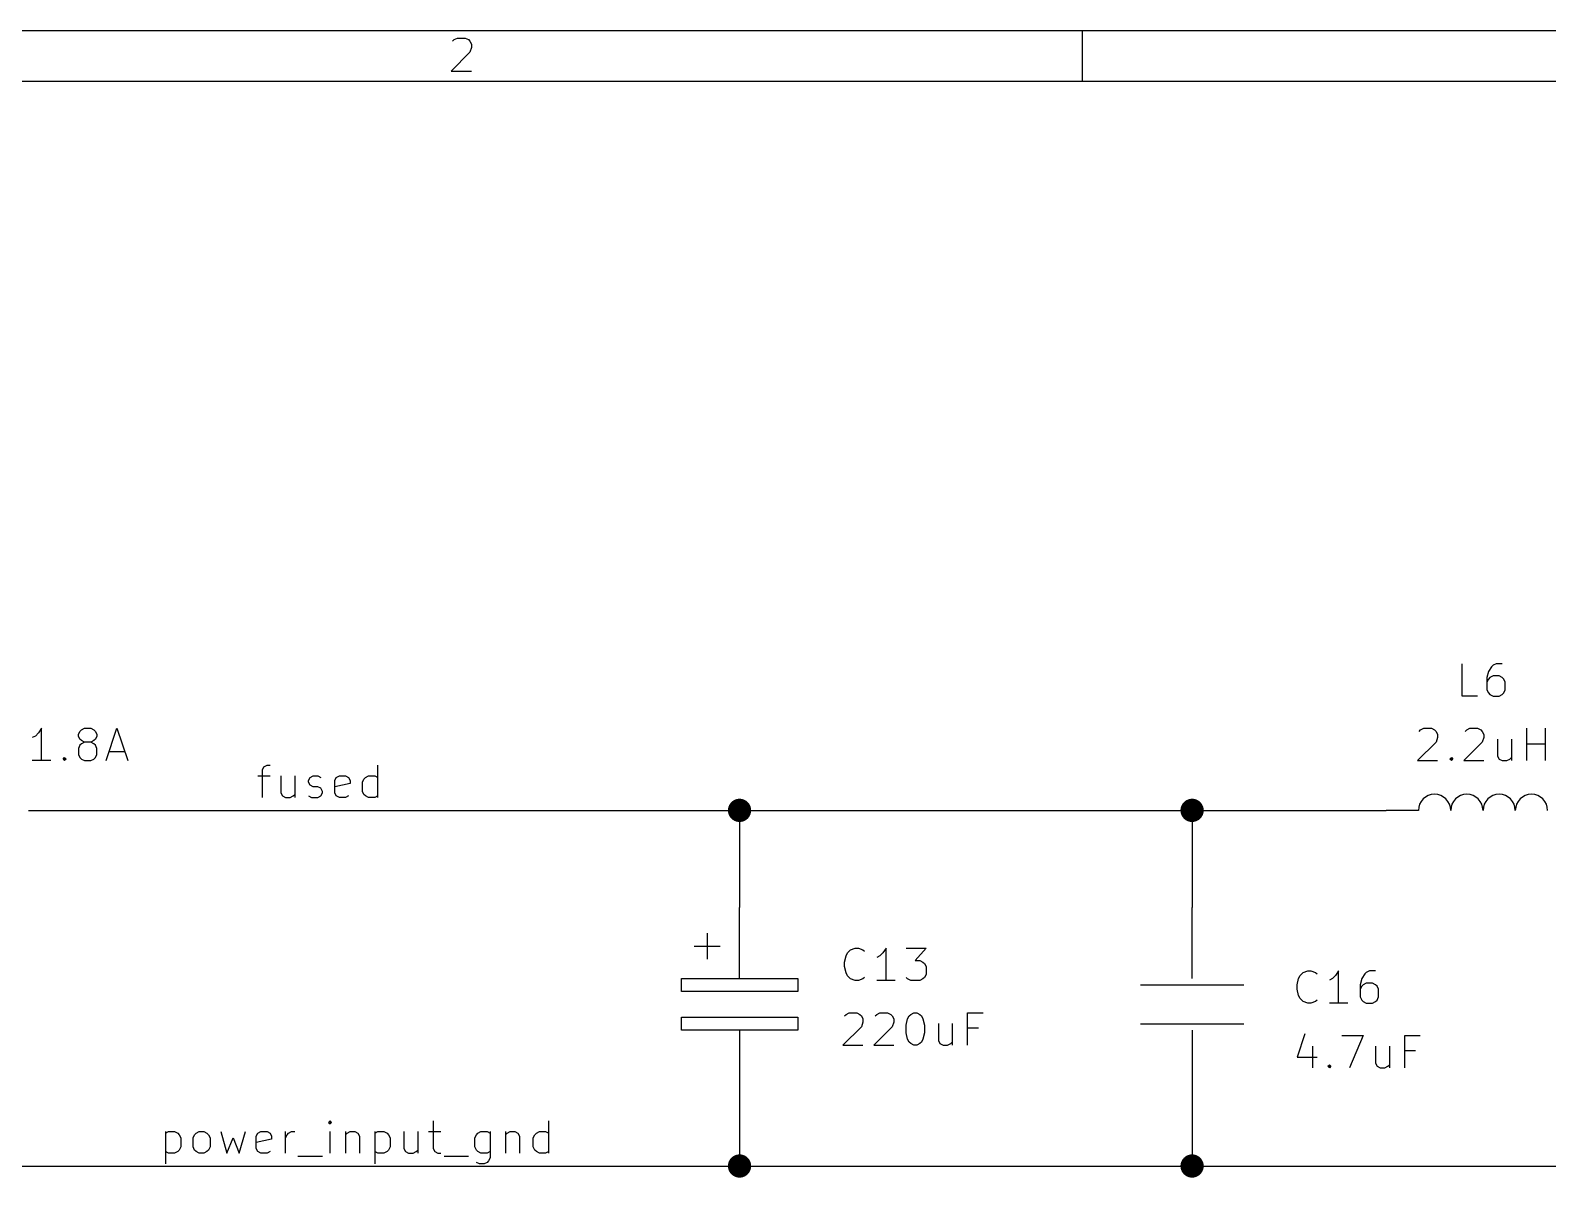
# Model space of a CAD drawing. Extents: x 0.4 to 11.3, y -7.9 to -0.4.
# Drawn here: x 2.703 to 5.05, y -2.168 to -0.394 of the extents above; entities that cross this region are included whole.
import ezdxf

# ---------------------------------------------------------------- set-up
doc = ezdxf.new("R2010")
doc.units = 0
doc.header["$MEASUREMENT"] = 0
for name, color, linetype in [('CYAN2', 4, 'CONTINUOUS'), ('GRAY1', 251, 'CONTINUOUS'), ('GREEN3', 91, 'CONTINUOUS'), ('RED2', 1, 'CONTINUOUS')]:
    doc.layers.add(name, color=color, linetype=linetype)

msp = doc.modelspace()

# ---------------------------------------------------------------- linework, layer by layer
at = {"layer": 'CYAN2', "linetype": 'CONTINUOUS'}
for p, q in [((4.91785, -1.42313), (4.91785, -1.37313)), ((4.96309, -1.37789), (4.95833, -1.38504)), ((4.96548, -1.37551), (4.96309, -1.37789)), ((4.97024, -1.37313), (4.96548, -1.37551)), ((4.97976, -1.37313), (4.97024, -1.37313)), ((4.95833, -1.38504), (4.95595, -1.39456)), ((4.95595, -1.39456), (4.95595, -1.41361)), ((4.95833, -1.39694), (4.95595, -1.4017)), ((4.96071, -1.39456), (4.95833, -1.39694)), ((4.96548, -1.39218), (4.96071, -1.39456)), ((4.975, -1.39218), (4.96548, -1.39218)), ((4.97976, -1.39456), (4.975, -1.39218)), ((4.98214, -1.39694), (4.97976, -1.39456)), ((4.98452, -1.4017), (4.98214, -1.39694)), ((4.98452, -1.41361), (4.98452, -1.4017)), ((4.94167, -1.42313), (4.91785, -1.42313)), ((4.95595, -1.41361), (4.95833, -1.41837)), ((4.95833, -1.41837), (4.96071, -1.42075)), ((4.96071, -1.42075), (4.96548, -1.42313)), ((4.96548, -1.42313), (4.975, -1.42313)), ((4.975, -1.42313), (4.97976, -1.42075)), ((4.97976, -1.42075), (4.98214, -1.41837)), ((4.98214, -1.41837), (4.98452, -1.41361)), ((2.72023, -1.47313), (2.71547, -1.48028)), ((2.72023, -1.52313), (2.72023, -1.47313)), ((2.77738, -1.48265), (2.77976, -1.47789)), ((2.77976, -1.47789), (2.78214, -1.47551)), ((2.78214, -1.47551), (2.7869, -1.47313)), ((2.7869, -1.47313), (2.79643, -1.47313)), ((2.79643, -1.47313), (2.80119, -1.47551)), ((2.80119, -1.47551), (2.80357, -1.47789)), ((2.80357, -1.47789), (2.80595, -1.48265)), ((2.82023, -1.52313), (2.8369, -1.47313)), ((2.8369, -1.47313), (2.85357, -1.52313)), ((4.85119, -1.47789), (4.85357, -1.47551)), ((4.85357, -1.47551), (4.85833, -1.47313)), ((4.85833, -1.47313), (4.87024, -1.47313)), ((4.87024, -1.47313), (4.875, -1.47551)), ((4.875, -1.47551), (4.87738, -1.47789)), ((4.87738, -1.47789), (4.87976, -1.48265)), ((4.92262, -1.47789), (4.925, -1.47551)), ((4.925, -1.47551), (4.92976, -1.47313)), ((4.92976, -1.47313), (4.94167, -1.47313)), ((4.94167, -1.47313), (4.94643, -1.47551)), ((4.94643, -1.47551), (4.94881, -1.47789)), ((4.94881, -1.47789), (4.95119, -1.48265)), ((5.01785, -1.52313), (5.01785, -1.47313)), ((5.04642, -1.52313), (5.04642, -1.47313)), ((2.71071, -1.48504), (2.70595, -1.48742)), ((2.71547, -1.48028), (2.71071, -1.48504)), ((2.77738, -1.48504), (2.77738, -1.48265)), ((2.77976, -1.4898), (2.77738, -1.48504)), ((2.77976, -1.49932), (2.77738, -1.50408)), ((2.78214, -1.49218), (2.77976, -1.4898)), ((2.78214, -1.49694), (2.77976, -1.49932)), ((2.7869, -1.49456), (2.78214, -1.49218)), ((2.7869, -1.49456), (2.78214, -1.49694)), ((2.79643, -1.49456), (2.7869, -1.49456)), ((2.80119, -1.49218), (2.79643, -1.49456)), ((2.80119, -1.49694), (2.79643, -1.49456)), ((2.80357, -1.4898), (2.80119, -1.49218)), ((2.80357, -1.49932), (2.80119, -1.49694)), ((2.80595, -1.48504), (2.80357, -1.4898)), ((2.80595, -1.50408), (2.80357, -1.49932)), ((2.80595, -1.48265), (2.80595, -1.48504)), ((4.87738, -1.49456), (4.84881, -1.52313)), ((4.87976, -1.48742), (4.87738, -1.49456)), ((4.87976, -1.48265), (4.87976, -1.48742)), ((4.94881, -1.49456), (4.92024, -1.52313)), ((4.95119, -1.48742), (4.94881, -1.49456)), ((4.95119, -1.48265), (4.95119, -1.48742)), ((4.97261, -1.4898), (4.97261, -1.51599)), ((4.99404, -1.4898), (4.99404, -1.52313)), ((5.01785, -1.49694), (5.04642, -1.49694)), ((2.73452, -1.52313), (2.70595, -1.52313)), ((2.75357, -1.52075), (2.75594, -1.51837)), ((2.75594, -1.52313), (2.75357, -1.52075)), ((2.75594, -1.51837), (2.75833, -1.52075)), ((2.75594, -1.51837), (2.75594, -1.52313)), ((2.75833, -1.52075), (2.75594, -1.52313)), ((2.77738, -1.50408), (2.77738, -1.51361)), ((2.77738, -1.51361), (2.77976, -1.51837)), ((2.77976, -1.51837), (2.78214, -1.52075)), ((2.78214, -1.52075), (2.7869, -1.52313)), ((2.7869, -1.52313), (2.79643, -1.52313)), ((2.79643, -1.52313), (2.80119, -1.52075)), ((2.80119, -1.52075), (2.80357, -1.51837)), ((2.80357, -1.51837), (2.80595, -1.51361)), ((2.80595, -1.51361), (2.80595, -1.50408)), ((2.825, -1.50885), (2.8488, -1.50885)), ((4.84881, -1.52313), (4.87976, -1.52313)), ((4.89881, -1.52075), (4.90119, -1.51837)), ((4.90119, -1.52313), (4.89881, -1.52075)), ((4.90119, -1.51837), (4.90357, -1.52075)), ((4.90119, -1.51837), (4.90119, -1.52313)), ((4.90357, -1.52075), (4.90119, -1.52313)), ((4.92024, -1.52313), (4.95119, -1.52313)), ((4.97261, -1.51599), (4.975, -1.52075)), ((4.975, -1.52075), (4.97976, -1.52313)), ((4.97976, -1.52313), (4.9869, -1.52313)), ((4.9869, -1.52313), (4.99166, -1.52075)), ((4.99166, -1.52075), (4.99404, -1.51837)), ((3.96234, -1.83456), (3.96472, -1.82504)), ((3.96472, -1.82504), (3.9671, -1.82028)), ((3.9671, -1.82028), (3.97186, -1.81551)), ((3.97186, -1.81551), (3.979, -1.81313)), ((3.979, -1.81313), (3.98376, -1.81313)), ((3.98376, -1.81313), (3.99091, -1.81551)), ((3.99091, -1.81551), (3.99329, -1.81789)), ((4.0171, -1.82504), (4.01234, -1.82742)), ((4.02186, -1.82028), (4.0171, -1.82504)), ((4.02662, -1.81313), (4.02186, -1.82028)), ((4.02662, -1.86313), (4.02662, -1.81313)), ((4.05757, -1.81313), (4.08853, -1.81313)), ((4.08853, -1.81313), (4.07186, -1.83218)), ((3.96234, -1.8417), (3.96234, -1.83456)), ((3.96472, -1.85122), (3.96234, -1.8417)), ((3.9671, -1.85599), (3.96472, -1.85122)), ((4.07186, -1.83218), (4.079, -1.83218)), ((4.079, -1.83218), (4.08376, -1.83456)), ((4.08376, -1.83456), (4.08615, -1.83694)), ((4.08615, -1.83694), (4.08853, -1.8417)), ((4.08853, -1.85361), (4.08615, -1.85837)), ((4.08853, -1.8417), (4.08853, -1.85361)), ((4.6671, -1.85528), (4.67186, -1.85051)), ((4.67186, -1.85051), (4.679, -1.84813)), ((4.679, -1.84813), (4.68376, -1.84813)), ((4.68376, -1.84813), (4.69091, -1.85051)), ((4.69091, -1.85051), (4.69329, -1.85289)), ((4.72662, -1.84813), (4.72186, -1.85528)), ((4.72662, -1.89813), (4.72662, -1.84813)), ((4.7671, -1.85289), (4.76233, -1.86004)), ((4.76948, -1.85051), (4.7671, -1.85289)), ((4.77424, -1.84813), (4.76948, -1.85051)), ((4.78376, -1.84813), (4.77424, -1.84813)), ((3.97186, -1.86075), (3.9671, -1.85599)), ((3.979, -1.86313), (3.97186, -1.86075)), ((3.98376, -1.86313), (3.979, -1.86313)), ((3.99091, -1.86075), (3.98376, -1.86313)), ((3.99329, -1.85837), (3.99091, -1.86075)), ((4.04091, -1.86313), (4.01234, -1.86313)), ((4.05996, -1.86075), (4.05757, -1.85837)), ((4.06472, -1.86313), (4.05996, -1.86075)), ((4.079, -1.86313), (4.06472, -1.86313)), ((4.08376, -1.86075), (4.079, -1.86313)), ((4.08615, -1.85837), (4.08376, -1.86075)), ((4.66234, -1.86956), (4.66472, -1.86004)), ((4.66234, -1.8767), (4.66234, -1.86956)), ((4.66472, -1.88622), (4.66234, -1.8767)), ((4.66472, -1.86004), (4.6671, -1.85528)), ((4.7171, -1.86004), (4.71234, -1.86242)), ((4.72186, -1.85528), (4.7171, -1.86004)), ((4.76233, -1.86004), (4.75996, -1.86956)), ((4.75996, -1.86956), (4.75996, -1.88861)), ((4.76233, -1.87194), (4.75996, -1.8767)), ((4.76472, -1.86956), (4.76233, -1.87194)), ((4.76948, -1.86718), (4.76472, -1.86956)), ((4.779, -1.86718), (4.76948, -1.86718)), ((4.78376, -1.86956), (4.779, -1.86718)), ((4.78615, -1.87194), (4.78376, -1.86956)), ((4.78853, -1.8767), (4.78615, -1.87194)), ((4.78853, -1.88861), (4.78853, -1.8767)), ((4.6671, -1.89099), (4.66472, -1.88622)), ((4.67186, -1.89575), (4.6671, -1.89099)), ((4.679, -1.89813), (4.67186, -1.89575)), ((4.68376, -1.89813), (4.679, -1.89813)), ((4.69091, -1.89575), (4.68376, -1.89813)), ((4.69329, -1.89337), (4.69091, -1.89575)), ((4.74091, -1.89813), (4.71234, -1.89813)), ((4.75996, -1.88861), (4.76233, -1.89337)), ((4.76233, -1.89337), (4.76472, -1.89575)), ((4.76472, -1.89575), (4.76948, -1.89813)), ((4.76948, -1.89813), (4.779, -1.89813)), ((4.779, -1.89813), (4.78376, -1.89575)), ((4.78376, -1.89575), (4.78615, -1.89337)), ((4.78615, -1.89337), (4.78853, -1.88861)), ((3.96234, -1.91789), (3.96472, -1.91551)), ((3.96472, -1.91551), (3.96948, -1.91313)), ((3.96948, -1.91313), (3.98139, -1.91313)), ((3.98139, -1.91313), (3.98615, -1.91551)), ((3.98615, -1.91551), (3.98853, -1.91789)), ((3.98853, -1.91789), (3.99091, -1.92265)), ((3.99091, -1.92265), (3.99091, -1.92742)), ((4.00996, -1.91789), (4.01233, -1.91551)), ((4.01233, -1.91551), (4.0171, -1.91313)), ((4.0171, -1.91313), (4.029, -1.91313)), ((4.029, -1.91313), (4.03376, -1.91551)), ((4.03376, -1.91551), (4.03615, -1.91789)), ((4.03615, -1.91789), (4.03853, -1.92265)), ((4.03853, -1.92265), (4.03853, -1.92742)), ((4.05757, -1.93218), (4.05995, -1.92265)), ((4.05995, -1.92265), (4.06233, -1.91789)), ((4.06233, -1.91789), (4.06472, -1.91551)), ((4.06472, -1.91551), (4.06948, -1.91313)), ((4.06948, -1.91313), (4.07424, -1.91313)), ((4.07424, -1.91313), (4.079, -1.91551)), ((4.079, -1.91551), (4.08138, -1.91789)), ((4.08138, -1.91789), (4.08376, -1.92265)), ((4.08376, -1.92265), (4.08615, -1.93218)), ((4.15281, -1.96313), (4.15281, -1.91313)), ((4.15281, -1.91313), (4.17662, -1.91313)), ((3.98853, -1.93456), (3.95996, -1.96313)), ((3.99091, -1.92742), (3.98853, -1.93456)), ((4.03615, -1.93456), (4.00757, -1.96313)), ((4.03853, -1.92742), (4.03615, -1.93456)), ((4.05757, -1.94408), (4.05757, -1.93218)), ((4.05995, -1.95361), (4.05757, -1.94408)), ((4.08615, -1.94408), (4.08376, -1.95361)), ((4.08615, -1.93218), (4.08615, -1.94408)), ((4.10757, -1.9298), (4.10757, -1.95599)), ((4.129, -1.9298), (4.129, -1.96313)), ((4.16948, -1.93694), (4.15281, -1.93694)), ((4.67424, -1.94575), (4.66234, -1.98146)), ((3.95996, -1.96313), (3.99091, -1.96313)), ((4.00757, -1.96313), (4.03853, -1.96313)), ((4.06233, -1.95837), (4.05995, -1.95361)), ((4.06472, -1.96075), (4.06233, -1.95837)), ((4.06948, -1.96313), (4.06472, -1.96075)), ((4.07424, -1.96313), (4.06948, -1.96313)), ((4.079, -1.96075), (4.07424, -1.96313)), ((4.08138, -1.95837), (4.079, -1.96075)), ((4.08376, -1.95361), (4.08138, -1.95837)), ((4.10757, -1.95599), (4.10995, -1.96075)), ((4.10995, -1.96075), (4.11472, -1.96313)), ((4.11472, -1.96313), (4.12186, -1.96313)), ((4.12186, -1.96313), (4.12662, -1.96075)), ((4.12662, -1.96075), (4.129, -1.95837)), ((4.68615, -1.9648), (4.68615, -1.99813)), ((4.73139, -1.94813), (4.76472, -1.94813)), ((4.76472, -1.94813), (4.74329, -1.99813)), ((4.78376, -1.9648), (4.78376, -1.99099)), ((4.80519, -1.9648), (4.80519, -1.99813)), ((4.829, -1.99813), (4.829, -1.94813)), ((4.829, -1.94813), (4.85281, -1.94813)), ((4.66234, -1.98146), (4.69329, -1.98146)), ((4.70996, -1.99575), (4.71233, -1.99337)), ((4.71233, -1.99337), (4.71472, -1.99575)), ((4.71233, -1.99337), (4.71233, -1.99813)), ((4.78376, -1.99099), (4.78615, -1.99575)), ((4.80281, -1.99575), (4.80519, -1.99337)), ((4.84567, -1.97194), (4.829, -1.97194)), ((4.71233, -1.99813), (4.70996, -1.99575)), ((4.71472, -1.99575), (4.71233, -1.99813)), ((4.78615, -1.99575), (4.79091, -1.99813)), ((4.79091, -1.99813), (4.79805, -1.99813)), ((4.79805, -1.99813), (4.80281, -1.99575))]:
    msp.add_line(p, q, dxfattribs=at)
at = {"layer": 'GRAY1', "linetype": 'CONTINUOUS'}
for p, q in [((3.05476, -1.5468), (3.07381, -1.5468)), ((3.0619, -1.53727), (3.06428, -1.53251)), ((3.0619, -1.58013), (3.0619, -1.53727)), ((3.06428, -1.53251), (3.06905, -1.53013)), ((3.06905, -1.53013), (3.07381, -1.53013)), ((3.09047, -1.5468), (3.09047, -1.57298)), ((3.1119, -1.5468), (3.1119, -1.58013)), ((3.13571, -1.54917), (3.14047, -1.5468)), ((3.14047, -1.5468), (3.14761, -1.5468)), ((3.14761, -1.5468), (3.15238, -1.54917)), ((3.17619, -1.54917), (3.18095, -1.5468)), ((3.18095, -1.5468), (3.19047, -1.5468)), ((3.19047, -1.5468), (3.19523, -1.54917)), ((3.22143, -1.54917), (3.22619, -1.5468)), ((3.22619, -1.5468), (3.23571, -1.5468)), ((3.23571, -1.5468), (3.24047, -1.54917)), ((3.24047, -1.58013), (3.24047, -1.53013)), ((3.13333, -1.55394), (3.13571, -1.54917)), ((3.13333, -1.55632), (3.13333, -1.55394)), ((3.13571, -1.56108), (3.13333, -1.55632)), ((3.14047, -1.56346), (3.13571, -1.56108)), ((3.14761, -1.56346), (3.14047, -1.56346)), ((3.15238, -1.56584), (3.14761, -1.56346)), ((3.15476, -1.5706), (3.15238, -1.56584)), ((3.15476, -1.57298), (3.15476, -1.5706)), ((3.17381, -1.55394), (3.17619, -1.54917)), ((3.17381, -1.57298), (3.17381, -1.55394)), ((3.19761, -1.5587), (3.17381, -1.56346)), ((3.19523, -1.54917), (3.19761, -1.55394)), ((3.19761, -1.55394), (3.19761, -1.5587)), ((3.21667, -1.55632), (3.21904, -1.55156)), ((3.21667, -1.5706), (3.21667, -1.55632)), ((3.21904, -1.57537), (3.21667, -1.5706)), ((3.21904, -1.55156), (3.22143, -1.54917)), ((3.09047, -1.57298), (3.09285, -1.57775)), ((3.09285, -1.57775), (3.09762, -1.58013)), ((3.09762, -1.58013), (3.10476, -1.58013)), ((3.10476, -1.58013), (3.10952, -1.57775)), ((3.10952, -1.57775), (3.1119, -1.57537)), ((3.13333, -1.57775), (3.13809, -1.58013)), ((3.13809, -1.58013), (3.14761, -1.58013)), ((3.14761, -1.58013), (3.15238, -1.57775)), ((3.15238, -1.57775), (3.15476, -1.57298)), ((3.17619, -1.57775), (3.17381, -1.57298)), ((3.18095, -1.58013), (3.17619, -1.57775)), ((3.19047, -1.58013), (3.18095, -1.58013)), ((3.19523, -1.57775), (3.19047, -1.58013)), ((3.22143, -1.57775), (3.21904, -1.57537)), ((3.22619, -1.58013), (3.22143, -1.57775)), ((3.23571, -1.58013), (3.22619, -1.58013)), ((3.24047, -1.57775), (3.23571, -1.58013)), ((3.16666, -2.08013), (3.16428, -2.08251)), ((3.16428, -2.08251), (3.16666, -2.08489)), ((3.16904, -2.08251), (3.16666, -2.08013)), ((3.16666, -2.08013), (3.16666, -2.08489)), ((3.16666, -2.08489), (3.16904, -2.08251)), ((3.32618, -2.08013), (3.32618, -2.12298)), ((3.50475, -2.13013), (3.50475, -2.08013)), ((2.9119, -2.0968), (2.9119, -2.1468)), ((2.9119, -2.09917), (2.91667, -2.0968)), ((2.91667, -2.0968), (2.92619, -2.0968)), ((2.92619, -2.0968), (2.93095, -2.09917)), ((2.93095, -2.09917), (2.93333, -2.10156)), ((2.93333, -2.10156), (2.93571, -2.10632)), ((2.93571, -2.10632), (2.93571, -2.1206)), ((2.95476, -2.10632), (2.95714, -2.10156)), ((2.95476, -2.1206), (2.95476, -2.10632)), ((2.95714, -2.10156), (2.95952, -2.09917)), ((2.95952, -2.09917), (2.96428, -2.0968)), ((2.96428, -2.0968), (2.97143, -2.0968)), ((2.97143, -2.0968), (2.97619, -2.09917)), ((2.97619, -2.09917), (2.97857, -2.10156)), ((2.97857, -2.10156), (2.98095, -2.10632)), ((2.98095, -2.10632), (2.98095, -2.1206)), ((2.99761, -2.0968), (3.00714, -2.13013)), ((3.00714, -2.13013), (3.01666, -2.10632)), ((3.01666, -2.10632), (3.02619, -2.13013)), ((3.02619, -2.13013), (3.03571, -2.0968)), ((3.05238, -2.10394), (3.05476, -2.09917)), ((3.05238, -2.12298), (3.05238, -2.10394)), ((3.07619, -2.1087), (3.05238, -2.11346)), ((3.05476, -2.09917), (3.05952, -2.0968)), ((3.05952, -2.0968), (3.06904, -2.0968)), ((3.06904, -2.0968), (3.0738, -2.09917)), ((3.0738, -2.09917), (3.07619, -2.10394)), ((3.07619, -2.10394), (3.07619, -2.1087)), ((3.09761, -2.13013), (3.09761, -2.0968)), ((3.09761, -2.10632), (3.1, -2.10156)), ((3.1, -2.10156), (3.10238, -2.09917)), ((3.10238, -2.09917), (3.10714, -2.0968)), ((3.10714, -2.0968), (3.1119, -2.0968)), ((3.16666, -2.13013), (3.16666, -2.0968)), ((3.19047, -2.0968), (3.19047, -2.13013)), ((3.19047, -2.10156), (3.19285, -2.09917)), ((3.19285, -2.09917), (3.19762, -2.0968)), ((3.19762, -2.0968), (3.20476, -2.0968)), ((3.20476, -2.0968), (3.20952, -2.09917)), ((3.20952, -2.09917), (3.2119, -2.10394)), ((3.2119, -2.10394), (3.2119, -2.13013)), ((3.23571, -2.0968), (3.23571, -2.1468)), ((3.23571, -2.09917), (3.24047, -2.0968)), ((3.24047, -2.0968), (3.25, -2.0968)), ((3.25, -2.0968), (3.25476, -2.09917)), ((3.25476, -2.09917), (3.25714, -2.10156)), ((3.25714, -2.10156), (3.25952, -2.10632)), ((3.25952, -2.10632), (3.25952, -2.1206)), ((3.28094, -2.0968), (3.28094, -2.12298)), ((3.30237, -2.0968), (3.30237, -2.13013)), ((3.31904, -2.0968), (3.33809, -2.0968)), ((3.39047, -2.10632), (3.39285, -2.10156)), ((3.39047, -2.1206), (3.39047, -2.10632)), ((3.39285, -2.10156), (3.39523, -2.09917)), ((3.39523, -2.09917), (3.39999, -2.0968)), ((3.39999, -2.0968), (3.40952, -2.0968)), ((3.40952, -2.0968), (3.41428, -2.09917)), ((3.41428, -2.0968), (3.41428, -2.13727)), ((3.43808, -2.0968), (3.43808, -2.13013)), ((3.43808, -2.10156), (3.44046, -2.09917)), ((3.44046, -2.09917), (3.44523, -2.0968)), ((3.44523, -2.0968), (3.45237, -2.0968)), ((3.45237, -2.0968), (3.45713, -2.09917)), ((3.45713, -2.09917), (3.45951, -2.10394)), ((3.45951, -2.10394), (3.45951, -2.13013)), ((3.48094, -2.10632), (3.48332, -2.10156)), ((3.48094, -2.1206), (3.48094, -2.10632)), ((3.48332, -2.10156), (3.4857, -2.09917)), ((3.4857, -2.09917), (3.49046, -2.0968)), ((3.49046, -2.0968), (3.49999, -2.0968)), ((3.49999, -2.0968), (3.50475, -2.09917)), ((2.91667, -2.13013), (2.9119, -2.12775)), ((2.92619, -2.13013), (2.91667, -2.13013)), ((2.93095, -2.12775), (2.92619, -2.13013)), ((2.93333, -2.12537), (2.93095, -2.12775)), ((2.93571, -2.1206), (2.93333, -2.12537)), ((2.95714, -2.12537), (2.95476, -2.1206)), ((2.95952, -2.12775), (2.95714, -2.12537)), ((2.96428, -2.13013), (2.95952, -2.12775)), ((2.97143, -2.13013), (2.96428, -2.13013)), ((2.97619, -2.12775), (2.97143, -2.13013)), ((2.97857, -2.12537), (2.97619, -2.12775)), ((2.98095, -2.1206), (2.97857, -2.12537)), ((3.05476, -2.12775), (3.05238, -2.12298)), ((3.05952, -2.13013), (3.05476, -2.12775)), ((3.06904, -2.13013), (3.05952, -2.13013)), ((3.0738, -2.12775), (3.06904, -2.13013)), ((3.11667, -2.13489), (3.15476, -2.13489)), ((3.24047, -2.13013), (3.23571, -2.12775)), ((3.25, -2.13013), (3.24047, -2.13013)), ((3.25476, -2.12775), (3.25, -2.13013)), ((3.25714, -2.12537), (3.25476, -2.12775)), ((3.25952, -2.1206), (3.25714, -2.12537)), ((3.28094, -2.12298), (3.28333, -2.12775)), ((3.28333, -2.12775), (3.28809, -2.13013)), ((3.28809, -2.13013), (3.29523, -2.13013)), ((3.29523, -2.13013), (3.29999, -2.12775)), ((3.29999, -2.12775), (3.30237, -2.12537)), ((3.32618, -2.12298), (3.32856, -2.12775)), ((3.32856, -2.12775), (3.33333, -2.13013)), ((3.33333, -2.13013), (3.33809, -2.13013)), ((3.34285, -2.13489), (3.38094, -2.13489)), ((3.39285, -2.12537), (3.39047, -2.1206)), ((3.39523, -2.12775), (3.39285, -2.12537)), ((3.39999, -2.13013), (3.39523, -2.12775)), ((3.40952, -2.13013), (3.39999, -2.13013)), ((3.41428, -2.12775), (3.40952, -2.13013)), ((3.48332, -2.12537), (3.48094, -2.1206)), ((3.4857, -2.12775), (3.48332, -2.12537)), ((3.49046, -2.13013), (3.4857, -2.12775)), ((3.49999, -2.13013), (3.49046, -2.13013)), ((3.50475, -2.12775), (3.49999, -2.13013)), ((3.39761, -2.1468), (3.39285, -2.14441)), ((3.40475, -2.1468), (3.39761, -2.1468)), ((3.40952, -2.14441), (3.40475, -2.1468)), ((3.41189, -2.14203), (3.40952, -2.14441)), ((3.41428, -2.13727), (3.41189, -2.14203))]:
    msp.add_line(p, q, dxfattribs=at)
at = {"layer": 'GREEN3', "linetype": 'CONTINUOUS'}
for p, q in [((2.75, -1.6), (3.8, -1.6)), ((3.8, -1.6), (4.5, -1.6)), ((3.8, -1.6), (3.8, -1.75)), ((4.5, -1.6), (4.8, -1.6)), ((4.5, -1.6), (4.5, -1.75)), ((3.8, -2.05), (3.8, -2.15)), ((4.5, -2.05), (4.5, -2.15)), ((1.8, -2.15), (3.8, -2.15)), ((3.8, -2.15), (4.5, -2.15)), ((4.5, -2.15), (5.4, -2.15))]:
    msp.add_line(p, q, dxfattribs=at)
at = {"layer": 'GREEN3', "const_width": 0.018}
for points in [[(3.791, -1.6, 1), (3.809, -1.6, 1)], [(4.491, -1.6, 1), (4.509, -1.6, 1)], [(3.791, -2.15, 1), (3.809, -2.15, 1)], [(4.491, -2.15, 1), (4.509, -2.15, 1)]]:
    msp.add_lwpolyline(points, format="xyb", close=True, dxfattribs=at)
at = {"layer": 'RED2', "linetype": 'CONTINUOUS'}
for p, q in [((0.393701, -0.393701), (11.2993, -0.393701)), ((4.33071, -0.472441), (4.33071, -0.393701)), ((3.3562, -0.410445), (3.35864, -0.408008)), ((3.35864, -0.408008), (3.36352, -0.405571)), ((3.36352, -0.405571), (3.3757, -0.405571)), ((3.3757, -0.405571), (3.38057, -0.408008)), ((3.38057, -0.408008), (3.38301, -0.410445)), ((3.38301, -0.410445), (3.38545, -0.415319)), ((3.38545, -0.420193), (3.38301, -0.427504)), ((3.38545, -0.415319), (3.38545, -0.420193)), ((3.38301, -0.427504), (3.35377, -0.456752)), ((3.35377, -0.456752), (3.38545, -0.456752)), ((0.472441, -0.472441), (11.2206, -0.472441)), ((2.7, -1.6), (2.75, -1.6)), ((4.85, -1.6), (4.8, -1.6)), ((3.8, -1.86), (3.8, -1.75)), ((4.5, -1.86), (4.5, -1.75)), ((3.75, -1.79), (3.75, -1.83)), ((3.73, -1.81), (3.77, -1.81)), ((3.71, -1.88), (3.71, -1.86)), ((3.71, -1.86), (3.89, -1.86)), ((3.89, -1.86), (3.89, -1.88)), ((4.42, -1.87), (4.58, -1.87)), ((3.89, -1.88), (3.71, -1.88)), ((3.71, -1.94), (3.71, -1.92)), ((3.71, -1.92), (3.89, -1.92)), ((3.89, -1.92), (3.89, -1.94)), ((3.89, -1.94), (3.71, -1.94)), ((3.8, -1.94), (3.8, -2.05)), ((4.42, -1.93), (4.58, -1.93)), ((4.5, -1.94), (4.5, -2.05))]:
    msp.add_line(p, q, dxfattribs=at)
at = {"layer": 'RED2'}
for centre in [(4.875, -1.60011), (4.925, -1.60011), (4.975, -1.60011), (5.025, -1.60011)]:
    msp.add_arc(centre, 0.025, 0.243618, 179.756, dxfattribs=at)

doc.saveas('drawing.dxf')
